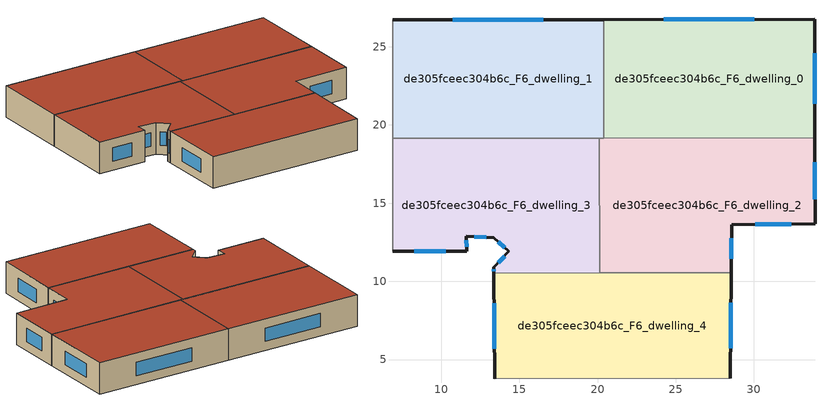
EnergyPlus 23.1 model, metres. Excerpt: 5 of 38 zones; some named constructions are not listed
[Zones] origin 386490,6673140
de305fceec304b6c_F6_dwelling_0
 floor to de305fceec304b6c_F5_dwelling_0 (EU_floor_Construction): 33.88,26.77 33.89,19.19 20.4,19.16 20.38,26.74 z18
 wall outside (EU_wall_Construction): 33.89,19.19 33.88,26.77 20.38,26.74 z18:21
 wall to de305fceec304b6c_F6_dwelling_1 (EU_wall_Construction): 20.38,26.74 20.4,19.16 z18:21
 wall to de305fceec304b6c_F6_dwelling_2 (EU_wall_Construction): 20.4,19.16 33.89,19.19 z18:21
 window (EU_Window_Construction): 30.02,26.76 24.24,26.75 / 33.89,21.35 33.88,24.6 z18.86:20.14
 roof outside (EU_roof_Construction): 33.89,19.19 33.88,26.77 20.38,26.74 20.4,19.16 z21
de305fceec304b6c_F6_dwelling_1
 floor to de305fceec304b6c_F5_dwelling_1 (EU_floor_Construction): 20.38,26.74 20.4,19.16 6.9,19.14 6.89,26.72 z18
 wall outside (EU_wall_Construction): 20.38,26.74 6.89,26.72 z18:21
 wall adiabatic (EU_wall_Construction): 6.89,26.72 6.9,19.14 z18:21
 wall to de305fceec304b6c_F6_dwelling_3 (EU_wall_Construction): 6.9,19.14 20.11,19.16 z18:21
 wall to de305fceec304b6c_F6_dwelling_2 (EU_wall_Construction): 20.11,19.16 20.4,19.16 z18:21
 window (EU_Window_Construction): 16.53,26.73 10.74,26.72 z18.86:20.14
 roof outside (EU_roof_Construction): 20.4,19.16 20.38,26.74 6.89,26.72 6.9,19.14 z21
de305fceec304b6c_F6_dwelling_2
 floor to de305fceec304b6c_F5_dwelling_2 (EU_floor_Construction): 33.89,19.19 33.9,13.67 28.57,13.62 28.54,10.55 20.13,10.54 20.11,19.16 z18
 wall outside (EU_wall_Construction): 28.54,10.55 28.57,13.62 33.9,13.67 33.89,19.19 z18:21
 wall to de305fceec304b6c_F6_dwelling_3 (EU_wall_Construction): 20.11,19.16 20.13,10.54 z18:21
 wall to de305fceec304b6c_F6_dwelling_4 (EU_wall_Construction): 20.13,10.54 28.54,10.55 z18:21
 window (EU_Window_Construction): 30.09,13.64 32.38,13.66 / 28.55,11.43 28.56,12.75 / 33.9,15.25 33.9,17.61 z18.86:20.14
 roof outside (EU_roof_Construction): 33.9,13.67 33.89,19.19 20.11,19.16 20.13,10.54 28.54,10.55 28.57,13.62 z21
de305fceec304b6c_F6_dwelling_3
 floor to de305fceec304b6c_F5_dwelling_3 (EU_floor_Construction): 20.11,19.16 20.13,10.54 13.36,10.53 13.36,10.89 14.33,11.91 13.37,12.79 11.61,12.89 11.64,11.93 6.91,11.93 6.9,19.14 z18
 wall outside (EU_wall_Construction): 6.91,11.93 11.64,11.93 11.61,12.89 13.37,12.79 14.33,11.91 13.36,10.89 13.36,10.53 z18:21
 wall adiabatic (EU_wall_Construction): 6.9,19.14 6.91,11.93 z18:21
 wall to de305fceec304b6c_F6_dwelling_4 (EU_wall_Construction): 13.36,10.53 20.13,10.54 z18:21
 window (EU_Window_Construction): 8.26,11.93 10.29,11.93 / 13.36,10.78 13.36,10.63 / 14.06,11.62 13.64,11.18 / 13.65,12.54 14.06,12.16 / 12.11,12.86 12.87,12.82 / 11.63,12.21 11.62,12.61 z18.86:20.14
 roof outside (EU_roof_Construction): 20.13,10.54 20.11,19.16 6.9,19.14 6.91,11.93 11.64,11.93 11.61,12.89 13.37,12.79 14.33,11.91 13.36,10.89 13.36,10.53 z21
de305fceec304b6c_F6_dwelling_4
 floor to de305fceec304b6c_F5_dwelling_4 (EU_floor_Construction): 28.54,10.55 28.49,3.79 13.41,3.76 13.36,10.53 z18
 wall outside (EU_wall_Construction): 28.49,3.79 28.54,10.55 / 13.36,10.53 13.41,3.76 z18:21
 wall adiabatic (EU_wall_Construction): 13.41,3.76 28.49,3.79 z18:21
 window (EU_Window_Construction): 28.5,5.72 28.53,8.62 / 13.38,8.59 13.4,5.7 z18.86:20.14
 roof outside (EU_roof_Construction): 28.49,3.79 28.54,10.55 13.36,10.53 13.41,3.76 z21
[SCHEDULE:FILE] Column Number=1; Rows to Skip at Top=0; Number of Hours of Data=8760; Column Separator=Comma; Interpolate to Timestep=No; Minutes per Item=60; Adjust Schedule for Daylight Savings=Yes
Name | File
EU_Step8_GainSchedule_de305fceec304b6c_F4_dwelling_1_f000 | ../../schedules/de305fceec304b6c/de305fceec304b6c_F4_dwelling_1_f000_gain.csv
EU_Step8_GainSchedule_de305fceec304b6c_F4_dwelling_2_f000 | ../../schedules/de305fceec304b6c/de305fceec304b6c_F4_dwelling_2_f000_gain.csv
EU_Step8_GainSchedule_de305fceec304b6c_F4_dwelling_3_f000 | ../../schedules/de305fceec304b6c/de305fceec304b6c_F4_dwelling_3_f000_gain.csv
EU_Step8_GainSchedule_de305fceec304b6c_F4_dwelling_4_f000 | ../../schedules/de305fceec304b6c/de305fceec304b6c_F4_dwelling_4_f000_gain.csv
EU_Step8_GainSchedule_de305fceec304b6c_F5_dwelling_0_f000 | ../../schedules/de305fceec304b6c/de305fceec304b6c_F5_dwelling_0_f000_gain.csv
EU_Step8_GainSchedule_de305fceec304b6c_F5_dwelling_1_f000 | ../../schedules/de305fceec304b6c/de305fceec304b6c_F5_dwelling_1_f000_gain.csv
EU_Step8_GainSchedule_de305fceec304b6c_F5_dwelling_2_f000 | ../../schedules/de305fceec304b6c/de305fceec304b6c_F5_dwelling_2_f000_gain.csv
EU_Step8_GainSchedule_de305fceec304b6c_F5_dwelling_3_f000 | ../../schedules/de305fceec304b6c/de305fceec304b6c_F5_dwelling_3_f000_gain.csv
EU_Step8_GainSchedule_de305fceec304b6c_F5_dwelling_4_f000 | ../../schedules/de305fceec304b6c/de305fceec304b6c_F5_dwelling_4_f000_gain.csv
